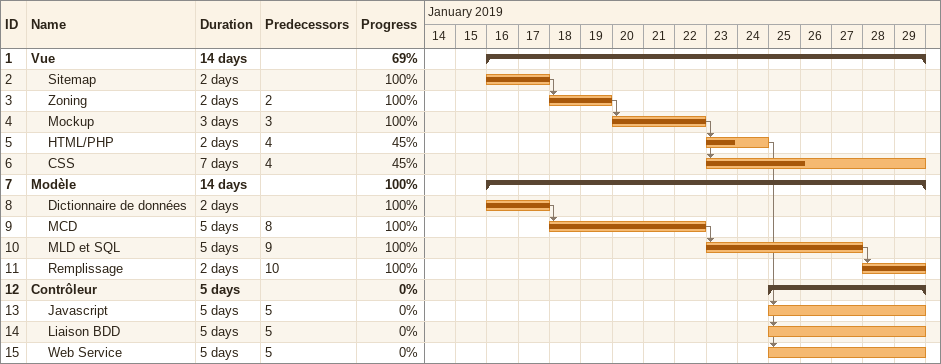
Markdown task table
| ID | Level | Task | Duration | Start | Finish | Predecessors | % complete |
|---|---|---|---|---|---|---|---|
| 1 | 1 | **Vue** | 14d | 2019-01-16 | 2019-01-29 |  | 69 |
| 2 | 2 | Sitemap | 2d | 2019-01-16 | 2019-01-17 |  | 100 |
| 3 | 2 | Zoning | 2d | 2019-01-18 | 2019-01-19 | 2 | 100 |
| 4 | 2 | Mockup | 3d | 2019-01-20 | 2019-01-22 | 3 | 100 |
| 5 | 2 | HTML/PHP | 2d | 2019-01-23 | 2019-01-24 | 4 | 45 |
| 6 | 2 | CSS | 7d | 2019-01-23 | 2019-01-29 | 4 | 45 |
| 7 | 1 | **Modèle** | 14d | 2019-01-16 | 2019-01-29 |  | 100 |
| 8 | 2 | Dictionnaire de données | 2d | 2019-01-16 | 2019-01-17 |  | 100 |
| 9 | 2 | MCD | 5d | 2019-01-18 | 2019-01-22 | 8 | 100 |
| 10 | 2 | MLD et SQL | 5d | 2019-01-23 | 2019-01-27 | 9 | 100 |
| 11 | 2 | Remplissage | 2d | 2019-01-28 | 2019-01-29 | 10 | 100 |
| 12 | 1 | **Contrôleur** | 5d | 2019-01-25 | 2019-01-29 |  | 0 |
| 13 | 2 | Javascript | 5d | 2019-01-25 | 2019-01-29 | 5 | 0 |
| 14 | 2 | Liaison BDD | 5d | 2019-01-25 | 2019-01-29 | 5 | 0 |
| 15 | 2 | Web Service | 5d | 2019-01-25 | 2019-01-29 | 5 | 0 |
